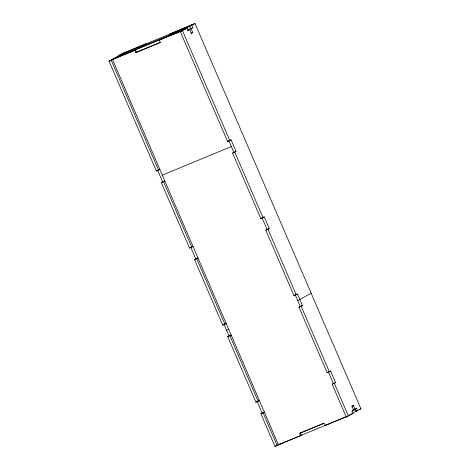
<?xml version="1.0" encoding="UTF-8"?>
<svg xmlns="http://www.w3.org/2000/svg" width="470" height="470" viewBox="0 0 470 470"><rect width="100%" height="100%" fill="white"/><g stroke="black" fill="none" stroke-linecap="round" stroke-linejoin="round"><path stroke-width="0.7" d="M156.357 171.01L159.812 169.364L156.357 171.01L109.063 61.2L115.779 57.646M109.063 61.2L123.739 52.993M134.808 50.331L135.513 49.914L136.506 52.229L135.801 52.64L134.808 50.331L112.524 59.549L278.457 444.855L300.741 435.631L301.446 435.22L300.453 432.905L323.619 423.317M145.318 44.18L146.023 43.769L121.536 53.903L118.281 55.807L120.485 54.896M135.801 52.64L160.288 42.506L159.295 40.197L160 39.78M169.805 34.046L194.997 23.5L360.937 408.8L355.479 411.62L354.48 409.305L356.683 408.395L357.682 410.704M354.48 409.305L352.835 410.269L355.038 409.358L353.381 405.504L351.965 406.333L353.628 410.181L351.977 411.144L352.976 413.459L346.261 417.007L332.155 384.26L335.615 382.609L330.633 371.053L327.173 372.698L298.967 307.198L302.427 305.553L297.445 293.991L293.985 295.636L265.779 230.136L269.24 228.491L264.257 216.934L260.797 218.579L232.591 153.079L236.052 151.428L231.07 139.872L227.615 141.517L180.321 31.707L192.794 24.411M180.321 31.707L187.037 28.159L188.029 30.468L189.68 29.504L191.337 33.358L192.753 32.53L191.09 28.682L192.741 27.718L191.742 25.404L194.997 23.5M192.741 27.718L188.887 29.592L191.09 28.682M227.615 141.517L231.07 139.872M161.333 182.566L164.794 180.921L161.333 182.566L189.545 248.072L193 246.421L189.545 248.072M232.591 153.079L236.052 151.428M260.797 218.579L262.054 217.845L267.036 229.401L265.779 230.136M194.521 259.628L197.982 257.983L194.521 259.628L222.727 325.128L226.188 323.483L222.727 325.128M293.985 295.636L297.445 293.991M227.709 336.69L231.17 335.045L227.709 336.69L255.915 402.191L259.375 400.546L255.915 402.191M311.158 293.209L297.733 300.683M298.967 307.198L302.427 305.553M327.173 372.698L328.43 371.964L333.406 383.526L332.155 384.26M260.897 413.747L264.357 412.102L260.897 413.747L275.003 446.5L280.696 443.545M275.003 446.5L278.381 444.52M300.741 435.631L299.748 433.322L300.453 432.905M299.748 433.322L324.235 423.188L325.228 425.497L325.933 425.086M355.038 409.358L356.683 408.395M346.261 417.007L347.512 416.273L325.228 425.497M348.728 415.562L350.767 414.37M352.142 413.571L357.517 410.428M123.034 53.404L192.089 24.828M191.742 25.404L189.539 26.314L190.538 28.629M117.153 56.847L186.202 28.265M184.833 29.069L187.037 28.159M113.229 59.138L182.284 30.562M159.295 40.197L181.579 30.973M187.477 30.415L189.68 29.504M136.506 52.229L160.335 42.365M191.096 33.217L192.753 32.53M162.303 175.14L231.358 146.564M262.607 217.616L264.257 216.934M267.036 229.401L269.24 228.491M226.475 330.175L228.679 329.264M328.982 371.735L330.633 371.053M333.406 383.526L335.615 382.609M351.724 406.192L353.381 405.504M351.971 410.868L353.628 410.181M359.286 409.488L360.937 408.8M355.326 411.244L357.353 410.41M351.319 414.14L352.976 413.459M279.162 444.444L347.541 416.144M182.525 30.797L229.818 140.606M234.794 152.162L263.006 217.663M267.982 229.225L296.194 294.725M301.17 306.287L329.376 371.788M334.358 383.344L348.464 416.097M228.867 140.783L233.849 152.345M295.242 294.901L300.218 306.464M111.267 60.283L158.56 170.099M163.537 181.655L191.748 247.155M196.724 258.717L224.936 324.218M229.912 335.774L258.124 401.28M263.1 412.836L277.206 445.589M157.609 170.275L162.591 181.831M190.797 247.338L195.779 258.894M223.984 324.394L228.961 335.956M257.172 401.456L262.148 413.012"/></g></svg>
